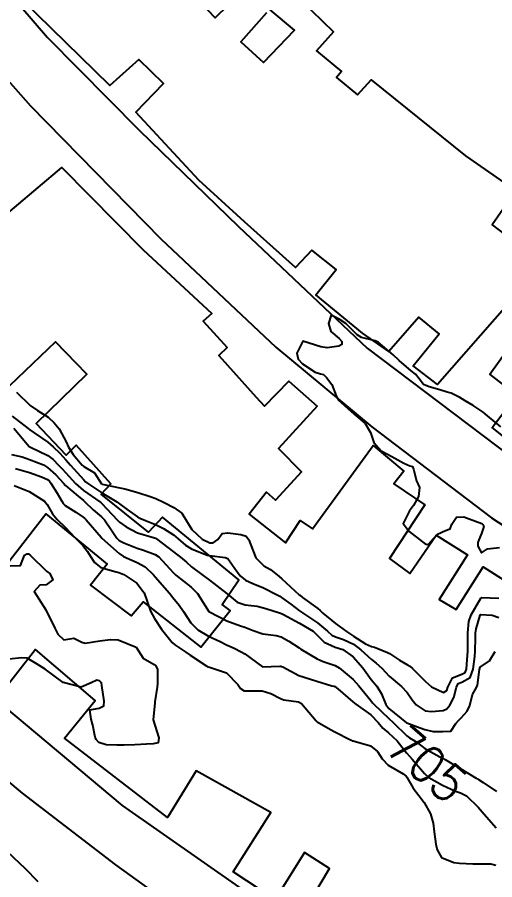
# Model space of a CAD drawing. Header units: metres. Extents: x 298520 to 308411, y 7433745 to 7450750.
# Drawn here: x 305759.3 to 305812, y 7435979.7 to 7436075 of the extents above; entities that cross this region are included whole.
import ezdxf
from ezdxf.enums import TextEntityAlignment as Align

# ---------------------------------------------------------------- set-up
doc = ezdxf.new("R2010")
doc.units = ezdxf.units.M
doc.header["$LTSCALE"] = 10
for name, color, linetype in [('Cotas', 45, 'Continuous'), ('Curvas de Nivel 1m', 11, 'Continuous'), ('Curvas de Nivel 5m', 15, 'Continuous'), ('Edificações', 30, 'Continuous'), ('Vias Primárias', 230, 'Continuous')]:
    doc.layers.add(name, color=color, linetype=linetype)
doc.styles.add('Style-STANDARD', font='STANDARD.shx')

msp = doc.modelspace()

# ---------------------------------------------------------------- linework, layer by layer
at = {"layer": 'Curvas de Nivel 1m', "flags": 128}
for points, elevation in [([(305759.219, 7436033.596), (305760.751, 7436032.12), (305761.567, 7436031.572), (305762.735, 7436030.817), (305763.4, 7436030.22), (305763.949, 7436029.542), (305764.702, 7436028.103), (305764.956, 7436027.527), (305765.496, 7436026.711), (305766.483, 7436025.512), (305766.671, 7436025.363), (305767.843, 7436024.67), (305768.633, 7436023.48), (305768.653, 7436023.461), (305768.686, 7436023.446), (305770.647, 7436023.036), (305771.195, 7436022.904), (305772.639, 7436022.517), (305773.977, 7436022.075), (305774.629, 7436021.834), (305775.522, 7436021.401), (305776.617, 7436020.842), (305777.48, 7436020.245), (305778.003, 7436019.369), (305778.589, 7436018.436), (305779.724, 7436017.348), (305780.569, 7436016.955), (305780.963, 7436016.942), (305781.469, 7436017.331), (305781.924, 7436017.985), (305782.584, 7436018.073), (305784.009, 7436017.871), (305784.579, 7436017.684), (305784.902, 7436017.287), (305785.057, 7436016.796), (305785.654, 7436015.279), (305786.544, 7436014.413), (305787.28, 7436013.999), (305788.24, 7436013.244), (305788.529, 7436012.973), (305790.442, 7436011.221), (305790.502, 7436011.165), (305790.809, 7436010.908), (305792.488, 7436009.705), (305792.766, 7436009.477), (305793.072, 7436009.191), (305794.466, 7436008.043), (305795.668, 7436007.158), (305796.448, 7436006.646), (305797.772, 7436005.805), (305798.437, 7436005.503), (305798.75, 7436005.439), (305799.574, 7436005.113), (305800.185, 7436004.858), (305800.429, 7436004.729), (305801.532, 7436003.979), (305802.417, 7436003.484), (305802.671, 7436003.332), (305802.961, 7436003.072), (305804.392, 7436001.625), (305805.063, 7436001.043), (305806.377, 7436000.414), (305806.753, 7436000.652), (305806.869, 7436001.025), (305807.364, 7436002.055), (305808.404, 7436002.447), (305808.782, 7436002.629), (305808.92, 7436003.002), (305808.974, 7436003.558), (305809.078, 7436005), (305809.081, 7436005.642), (305809.051, 7436007.001), (305809.194, 7436008.277), (305809.45, 7436008.996), (305810.502, 7436010.838), (305810.576, 7436010.906), (305812.502, 7436010.846)], 701), ([(305758.736, 7436030.948), (305760.505, 7436029.582), (305760.72, 7436029.415), (305761.194, 7436029.097), (305762.701, 7436028.073), (305763.289, 7436027.551), (305763.997, 7436026.851), (305764.679, 7436026.129), (305765.201, 7436025.525), (305766.657, 7436023.897), (305766.852, 7436023.704), (305767.094, 7436023.503), (305768.638, 7436022.47), (305770.319, 7436021.463), (305770.621, 7436021.257), (305771.45, 7436020.616), (305772.607, 7436019.834), (305772.858, 7436019.689), (305773.468, 7436019.427), (305774.596, 7436018.971), (305775.447, 7436018.544), (305776.579, 7436017.821), (305777.091, 7436017.382), (305777.874, 7436016.678), (305778.562, 7436016.273), (305780.291, 7436015.607), (305780.555, 7436015.54), (305782.286, 7436015.323), (305782.552, 7436015.208), (305783.348, 7436014.115), (305783.944, 7436013.299), (305784.526, 7436012.818), (305785.329, 7436012.474), (305786.514, 7436011.999), (305787.924, 7436011.249), (305788.302, 7436011.044), (305788.5, 7436010.927), (305789.539, 7436010.183), (305790.485, 7436009.446), (305790.81, 7436009.217), (305792.467, 7436008.113), (305793.575, 7436007.183), (305794.034, 7436006.762), (305794.447, 7436006.567), (305795.326, 7436006.279), (305796.439, 7436005.747), (305797.249, 7436005.142), (305798.422, 7436004.07), (305798.954, 7436003.658), (305799.556, 7436003.113), (305800.4, 7436002.224), (305801.727, 7436001.087), (305802.376, 7436000.408), (305802.905, 7435999.609), (305803.347, 7435999.065), (305804.353, 7435998.419), (305805.067, 7435998.328), (305806.354, 7435998.454), (305806.757, 7435998.626), (305807.081, 7435999.023), (305807.527, 7435999.863), (305807.814, 7436001.016), (305807.997, 7436001.406), (305808.391, 7436001.573), (305809.327, 7436002.068), (305809.664, 7436002.991), (305809.83, 7436004.392), (305809.881, 7436004.988), (305809.903, 7436006.444), (305809.906, 7436006.988), (305809.975, 7436007.473), (305810.442, 7436008.981), (305810.483, 7436009.026), (305811.76, 7436008.967), (305812.479, 7436008.695)], 702), ([(305758.929, 7436029.598), (305760.218, 7436028.067), (305760.616, 7436027.581), (305760.692, 7436027.537), (305760.759, 7436027.513), (305762.683, 7436026.604), (305763.284, 7436026.156), (305763.876, 7436025.542), (305764.263, 7436025.13), (305764.665, 7436024.697), (305765.753, 7436023.519), (305766.641, 7436022.741), (305768.443, 7436021.483), (305768.547, 7436021.406), (305768.621, 7436021.332), (305770.37, 7436019.462), (305770.6, 7436019.234), (305771.325, 7436018.719), (305772.582, 7436018.074), (305774.471, 7436017.515), (305774.574, 7436017.479), (305774.69, 7436017.409), (305776.559, 7436015.963), (305776.887, 7436015.716), (305777.344, 7436015.378), (305777.991, 7436014.812), (305778.542, 7436014.315), (305779.834, 7436013.347), (305780.525, 7436012.841), (305782.503, 7436011.32), (305783.608, 7436010.417), (305784.491, 7436010.105), (305785.813, 7436009.954), (305786.488, 7436009.785), (305786.87, 7436009.648), (305788.169, 7436009.245), (305788.482, 7436009.153), (305788.635, 7436009.084), (305790.466, 7436008.083), (305791.992, 7436007.205), (305792.448, 7436006.757), (305793.22, 7436005.967), (305794.436, 7436005.446), (305795.28, 7436005.162), (305796.425, 7436004.363), (305797.462, 7436003.14), (305798.394, 7436001.871), (305799.008, 7436001.121), (305799.541, 7436000.279), (305800.001, 7435999.105), (305800.356, 7435998.653), (305802.313, 7435997.08), (305802.333, 7435997.071), (305803.801, 7435996.531), (305804.326, 7435996.326), (305805.235, 7435996.129), (305806.324, 7435996.114), (305807.182, 7435996.164), (305807.758, 7435997.016), (305808.022, 7435997.329), (305808.342, 7435997.642), (305808.988, 7435998.366), (305809.279, 7435998.996), (305809.571, 7436000.189), (305810.029, 7436000.985), (305810.122, 7436001.249), (305810.364, 7436002.981), (305810.415, 7436003.236), (305811.461, 7436003.931), (305812.094, 7436004.963)], 703), ([(305758.684, 7436026.706), (305759.839, 7436026.431), (305760.678, 7436026.135), (305762.21, 7436025.565), (305762.67, 7436025.288), (305763.567, 7436024.451), (305764.42, 7436023.533), (305764.649, 7436023.294), (305766.037, 7436022.11), (305766.624, 7436021.611), (305766.735, 7436021.508), (305767.698, 7436020.578), (305768.606, 7436019.818), (305768.932, 7436019.477), (305769.708, 7436018.347), (305770.315, 7436017.463), (305770.571, 7436017.22), (305771.077, 7436016.946), (305772.562, 7436016.345), (305773.26, 7436016.129), (305774.556, 7436015.68), (305774.948, 7436015.406), (305776.536, 7436013.681), (305776.676, 7436013.53), (305776.84, 7436013.385), (305778.513, 7436012.053), (305779.205, 7436011.353), (305780.483, 7436009.386), (305780.535, 7436009.339), (305782.468, 7436008.349), (305783.964, 7436007.794), (305784.458, 7436007.638), (305785.362, 7436007.281), (305786.449, 7436006.921), (305787.922, 7436006.722), (305788.446, 7436006.582), (305789.307, 7436006.103), (305790.434, 7436005.346), (305790.624, 7436005.218), (305792.422, 7436004.131), (305793.077, 7436003.848), (305794.415, 7436003.415), (305794.878, 7436003.165), (305796.394, 7436001.878), (305797.048, 7436001.143), (305798.367, 7435999.54), (305798.535, 7435999.298), (305798.675, 7435999.125), (305800.339, 7435997.538), (305800.813, 7435997.095), (305802.319, 7435995.639), (305802.645, 7435995.404), (305803.235, 7435995.066), (305803.851, 7435994.6), (305804.305, 7435994.244), (305805.993, 7435993.336), (305806.294, 7435993.185), (305806.574, 7435993.027), (305808.278, 7435992.008), (305809.99, 7435990.984), (305810.165, 7435990.885), (305810.261, 7435990.826), (305810.753, 7435990.48), (305812.248, 7435989.51)], 704), ([(305758.979, 7436023.265), (305760.639, 7436022.636), (305762.338, 7436021.563), (305762.619, 7436021.184), (305763.223, 7436020.164), (305763.731, 7436019.543), (305764.59, 7436018.663), (305765.723, 7436017.518), (305766.564, 7436016.645), (305767.063, 7436016.007), (305767.375, 7436015.498), (305767.838, 7436014.783), (305768.54, 7436014.229), (305770.253, 7436013.745), (305770.535, 7436013.669), (305771.087, 7436013.454), (305772.519, 7436012.511), (305773.322, 7436011.428), (305773.64, 7436010.569), (305774.043, 7436009.417), (305774.471, 7436008.6), (305775.254, 7436007.402), (305776.438, 7436005.946), (305776.731, 7436005.68), (305777.169, 7436005.379), (305777.941, 7436004.88), (305778.425, 7436004.556), (305780.248, 7436003.342), (305780.412, 7436003.255), (305780.527, 7436003.223), (305782.402, 7436002.603), (305783.678, 7436001.301), (305783.962, 7436000.879), (305784.376, 7436000.617), (305785.054, 7436000.605), (305786.376, 7436000.608), (305787.316, 7436000.318), (305788.368, 7435999.749), (305788.751, 7435999.628), (305790.365, 7435999.381), (305790.685, 7435999.217), (305792.334, 7435997.279), (305792.419, 7435997.199), (305793.641, 7435996.495), (305794.322, 7435996.122), (305796.198, 7435995.151), (305796.312, 7435995.098), (305796.391, 7435995.07), (305798.307, 7435994.533), (305799.1, 7435993.917), (305799.601, 7435993.11), (305800.283, 7435992.409), (305801.922, 7435991.429), (305802.265, 7435991.19), (305802.347, 7435991.079), (305803.042, 7435989.859), (305803.646, 7435989.059), (305804.231, 7435988.284), (305804.939, 7435987.043), (305805.233, 7435986.009), (305805.357, 7435985.038), (305805.526, 7435983.69), (305805.673, 7435983.035), (305806.161, 7435982.202), (305807.512, 7435981.657), (305808.151, 7435981.572), (305809.635, 7435981.503), (305810.151, 7435981.507), (305811.619, 7435981.497), (305812.149, 7435981.348)], 706), ([(305758.541, 7436014.4), (305759.674, 7436014.456), (305760.113, 7436015.584), (305760.382, 7436015.754), (305760.554, 7436015.725), (305760.737, 7436015.578), (305762.535, 7436013.807), (305762.683, 7436013.706), (305762.921, 7436013.554), (305763.224, 7436012.848), (305762.514, 7436012.31), (305761.814, 7436012.267), (305761.173, 7436011.573), (305762.483, 7436009.56), (305763.455, 7436007.545), (305763.78, 7436006.874), (305764.44, 7436006.245), (305765.55, 7436006.411), (305766.438, 7436005.977), (305766.819, 7436005.886), (305768.439, 7436006.114), (305769.623, 7436006.287), (305770.441, 7436006.225), (305772.433, 7436005.44), (305773.206, 7436004.214), (305774.414, 7436003.522), (305774.593, 7436003.408), (305774.811, 7436003.002), (305774.802, 7436001.406), (305774.754, 7436001.031), (305774.509, 7435999.409), (305774.493, 7435999.277), (305774.333, 7435997.41), (305774.961, 7435995.404), (305774.861, 7435994.851), (305774.306, 7435994.743), (305773.6, 7435994.715), (305772.305, 7435994.637), (305771.13, 7435994.626), (305770.304, 7435994.596), (305769.146, 7435994.63), (305768.307, 7435994.918), (305768.044, 7435995.218), (305767.923, 7435995.486), (305767.644, 7435996.808), (305767.471, 7435997.493), (305767.338, 7435998.505), (305768.351, 7435998.679), (305768.881, 7435998.948), (305768.915, 7435999.474), (305768.653, 7436001.205), (305768.604, 7436001.478), (305768.387, 7436001.722), (305768.086, 7436001.786), (305767.483, 7436001.494), (305766.378, 7436001.01), (305764.383, 7436001.53), (305762.405, 7436003.015), (305761.523, 7436003.569), (305760.419, 7436004.225), (305759.77, 7436004.236), (305758.418, 7436004.103)], 707), ([(305758.162, 7435982.889), (305759.578, 7435981.586), (305760.137, 7435981.012), (305761.579, 7435979.565)], 707)]:
    msp.add_lwpolyline(points, dxfattribs=dict(at, elevation=elevation))
at = {"layer": 'Curvas de Nivel 5m', "flags": 128}
for points, elevation in [([(305812.731, 7436029.748), (305811.24, 7436030.975), (305810.749, 7436031.392), (305809.65, 7436032.101), (305808.767, 7436032.639), (305808.194, 7436033.009), (305807.219, 7436033.465), (305806.779, 7436033.591), (305805.971, 7436033.848), (305804.784, 7436034.193), (305804.165, 7436034.437), (305803.709, 7436035.066), (305803.3, 7436035.575), (305802.802, 7436035.955), (305801.481, 7436037.093), (305800.822, 7436037.715), (305799.172, 7436039.117), (305798.844, 7436039.246), (305797.334, 7436039.629), (305796.851, 7436039.937), (305795.594, 7436041.163), (305794.87, 7436041.658), (305793.976, 7436042.084), (305793.698, 7436041.187), (305793.955, 7436040.285), (305794.846, 7436039.523), (305795.154, 7436039.167), (305795.149, 7436038.857), (305794.835, 7436038.673), (305793.541, 7436038.481), (305792.834, 7436038.58), (305790.843, 7436039.22), (305790.169, 7436037.88), (305790.338, 7436037.225), (305790.808, 7436036.733), (305792.205, 7436035.8), (305792.797, 7436035.6), (305793.13, 7436035.529), (305793.449, 7436035.19), (305794.037, 7436034.433), (305794.533, 7436033.174), (305794.766, 7436032.726), (305796.531, 7436031.152), (305796.741, 7436030.989), (305797.725, 7436030.128), (305798.304, 7436029.126), (305798.707, 7436028.038), (305799.492, 7436027.112), (305800.687, 7436026.496), (305802.006, 7436025.761), (305802.677, 7436025.472), (305802.964, 7436025.363), (305803.084, 7436025.074), (305803.388, 7436023.797), (305803.738, 7436023.064), (305803.638, 7436022.065), (305803.074, 7436021.073), (305802.617, 7436020.471), (305801.935, 7436019.087), (305802.59, 7436018.208), (305804.075, 7436017.057), (305804.361, 7436016.843), (305804.57, 7436016.766), (305804.773, 7436016.846), (305804.93, 7436017.046), (305805.724, 7436017.9), (305806.592, 7436018.315), (305807.119, 7436018.501), (305807.297, 7436019.023), (305807.825, 7436019.803), (305808.611, 7436019.834), (305809.225, 7436019.616), (305810.604, 7436019.076), (305810.737, 7436018.979), (305810.819, 7436018.758), (305810.588, 7436017.98), (305810.268, 7436017.294), (305810.158, 7436016.986), (305810.169, 7436016.586), (305810.562, 7436015.862), (305811.257, 7436016.282), (305812.567, 7436016.418)], 700), ([(305759.115, 7436025.149), (305760.664, 7436024.701), (305761.996, 7436024.23), (305762.657, 7436023.927), (305762.863, 7436023.765), (305763.036, 7436023.554), (305763.739, 7436022.441), (305764.231, 7436021.536), (305764.383, 7436021.296), (305764.618, 7436021.082), (305765.795, 7436020.334), (305766.606, 7436019.779), (305766.756, 7436019.66), (305766.914, 7436019.505), (305768.574, 7436017.573), (305768.658, 7436017.479), (305770.556, 7436015.776), (305771.034, 7436015.455), (305772.546, 7436014.789), (305773.428, 7436014.313), (305774.362, 7436013.413), (305774.53, 7436013.21), (305776.117, 7436011.394), (305776.498, 7436010.933), (305777.189, 7436010.079), (305777.686, 7436009.372), (305778.465, 7436008.133), (305779.249, 7436007.352), (305780.446, 7436006.66), (305781.72, 7436006.047), (305782.437, 7436005.704), (305782.694, 7436005.575), (305783.272, 7436005.307), (305784.052, 7436004.918), (305784.427, 7436004.677), (305786.413, 7436003.27), (305788.314, 7436003.351), (305788.414, 7436003.331), (305788.475, 7436003.311), (305788.634, 7436003.247), (305790.399, 7436002.309), (305791.701, 7436001.899), (305792.39, 7436001.678), (305794.05, 7436001.175), (305794.32, 7436001.108), (305794.382, 7436001.074), (305794.705, 7436000.841), (305796.365, 7435999.399), (305796.691, 7435999.147), (305798.345, 7435997.962), (305799.175, 7435997.117), (305799.69, 7435996.473), (305800.322, 7435995.977), (305801.267, 7435995.09), (305802.3, 7435993.771), (305802.628, 7435993.407), (305802.932, 7435993.07), (305804.269, 7435991.472), (305804.755, 7435991.045), (305806.255, 7435990.196), (305807.723, 7435989.54), (305808.246, 7435989.338), (305808.477, 7435989.238), (305808.912, 7435989), (305810.225, 7435987.756), (305810.864, 7435986.973), (305812.198, 7435985.498)], 705)]:
    msp.add_lwpolyline(points, dxfattribs=dict(at, elevation=elevation))
at = {"layer": 'Edificações'}
for points in [[(305779.411, 7436076.759), (305781.181, 7436074.905), (305784.116, 7436077.837)], [(305789.383, 7436078.134), (305794.22, 7436073.385), (305792.364, 7436071.272), (305795.13, 7436068.979), (305794.569, 7436068.333), (305796.899, 7436066.436), (305798.41, 7436068.074), (305808.817, 7436059.698), (305814.355, 7436055.806), (305811.765, 7436052.056), (305813.923, 7436050.418)], [(305815.209, 7436045.241), (305805.72, 7436034.437), (305803.031, 7436036.484), (305805.891, 7436040.023), (305803.671, 7436041.857), (305800.338, 7436038.062), (305797.432, 7436040.116), (305792.266, 7436044.338), (305794.529, 7436047.122), (305791.839, 7436049.254), (305790.038, 7436047.339), (305784.403, 7436052.413), (305779.351, 7436057.002), (305772.392, 7436064.507), (305775.467, 7436067.673), (305772.735, 7436070.316), (305769.53, 7436067.458), (305759.874, 7436076.939)], [(305786.835, 7436075.466), (305783.986, 7436072.276), (305786.492, 7436069.987), (305789.945, 7436073.565), (305787.225, 7436075.806)], [(305756.361, 7436051.778), (305764.225, 7436058.378), (305773.208, 7436049.31), (305780.8, 7436042.282), (305779.847, 7436041.428), (305782.495, 7436038.535), (305781.577, 7436037.654), (305785.712, 7436033.022), (305786.609, 7436032.055), (305789.294, 7436034.804), (305792.427, 7436032.029), (305788.164, 7436027.372), (305790.699, 7436024.793), (305787.817, 7436021.666), (305786.821, 7436022.554), (305784.933, 7436020.125), (305788.917, 7436016.963), (305790.554, 7436019.415), (305791.906, 7436018.491), (305798.602, 7436027.71), (305802.009, 7436024.856), (305800.906, 7436023.462), (305804.331, 7436021.146), (305800.407, 7436015.23), (305802.655, 7436013.556), (305805.58, 7436017.796), (305809.046, 7436015.612), (305805.905, 7436010.684), (305807.796, 7436009.58), (305810.757, 7436014.319), (305818.649, 7436009.296)], [(305814.44, 7436027.555), (305811.751, 7436029.687), (305814.483, 7436033.269), (305811.491, 7436035.581), (305817.301, 7436043.663)], [(305758.175, 7436014.593), (305762.46, 7436020.152), (305769.25, 7436014.593), (305767.413, 7436012.259), (305771.909, 7436008.898), (305773.2, 7436010.432), (305779.594, 7436005.444), (305782.84, 7436009.488), (305781.933, 7436010.151), (305783.787, 7436012.849), (305775.336, 7436019.797), (305773.8, 7436018.123), (305768.564, 7436022.307), (305769.642, 7436023.473), (305765.837, 7436027.726), (305764.72, 7436026.646), (305761.396, 7436030.143), (305766.981, 7436035.582), (305763.523, 7436039.156), (305754.197, 7436030.247)], [(305790.686, 7435975.792), (305793.794, 7435981.002), (305791.019, 7435982.776), (305787.8, 7435977.565), (305783.138, 7435980.614), (305787.298, 7435987.182), (305779.078, 7435991.79), (305775.915, 7435986.634), (305764.537, 7435995.393), (305767.919, 7435999.56), (305761.314, 7436005.159), (305757.416, 7436000.174)]]:
    msp.add_lwpolyline(points, dxfattribs=at)
at = {"layer": 'Vias Primárias'}
for points in [[(305744.66, 7436083.445), (305760.793, 7436065.216), (305775.179, 7436050.501), (305787.885, 7436038.562), (305798.452, 7436029.756), (305811.685, 7436019.71), (305821.087, 7436013.615)], [(305753.344, 7436083.59), (305762.662, 7436072.76), (305772.782, 7436062.507), (305783.74, 7436051.884), (305797.938, 7436038.442), (305813.941, 7436026.376)], [(305814.572, 7435959.372), (305803.103, 7435966.287), (305788.327, 7435975.817), (305770.929, 7435987.946), (305756.762, 7435999.816), (305747.523, 7436007.836), (305735.897, 7436018.179), (305724.977, 7436028.639), (305718.091, 7436036.696), (305708.699, 7436047.614), (305700.068, 7436058.018), (305689.788, 7436070.434), (305682.382, 7436080.471)], [(305816.284, 7435951.258), (305807.47, 7435956.14), (305798.684, 7435961.64), (305785.528, 7435970.346), (305770.214, 7435981.405), (305759.908, 7435989.305), (305748.559, 7435998.769), (305737.612, 7436008.233), (305726.789, 7436018.411), (305714.839, 7436030.162), (305708.3, 7436037.987), (305701.048, 7436046.75), (305695.472, 7436053.299), (305683.928, 7436067.844), (305674.546, 7436079.757)]]:
    msp.add_lwpolyline(points, dxfattribs=at)

# ---------------------------------------------------------------- texts
at = {"layer": 'Cotas', "style": 'Style-STANDARD'}
msp.add_text('705', height=4, rotation=319.12988, dxfattribs=at).set_placement((305804.605, 7435992.499, 705), align=Align.MIDDLE_CENTER)

doc.saveas('drawing.dxf')
